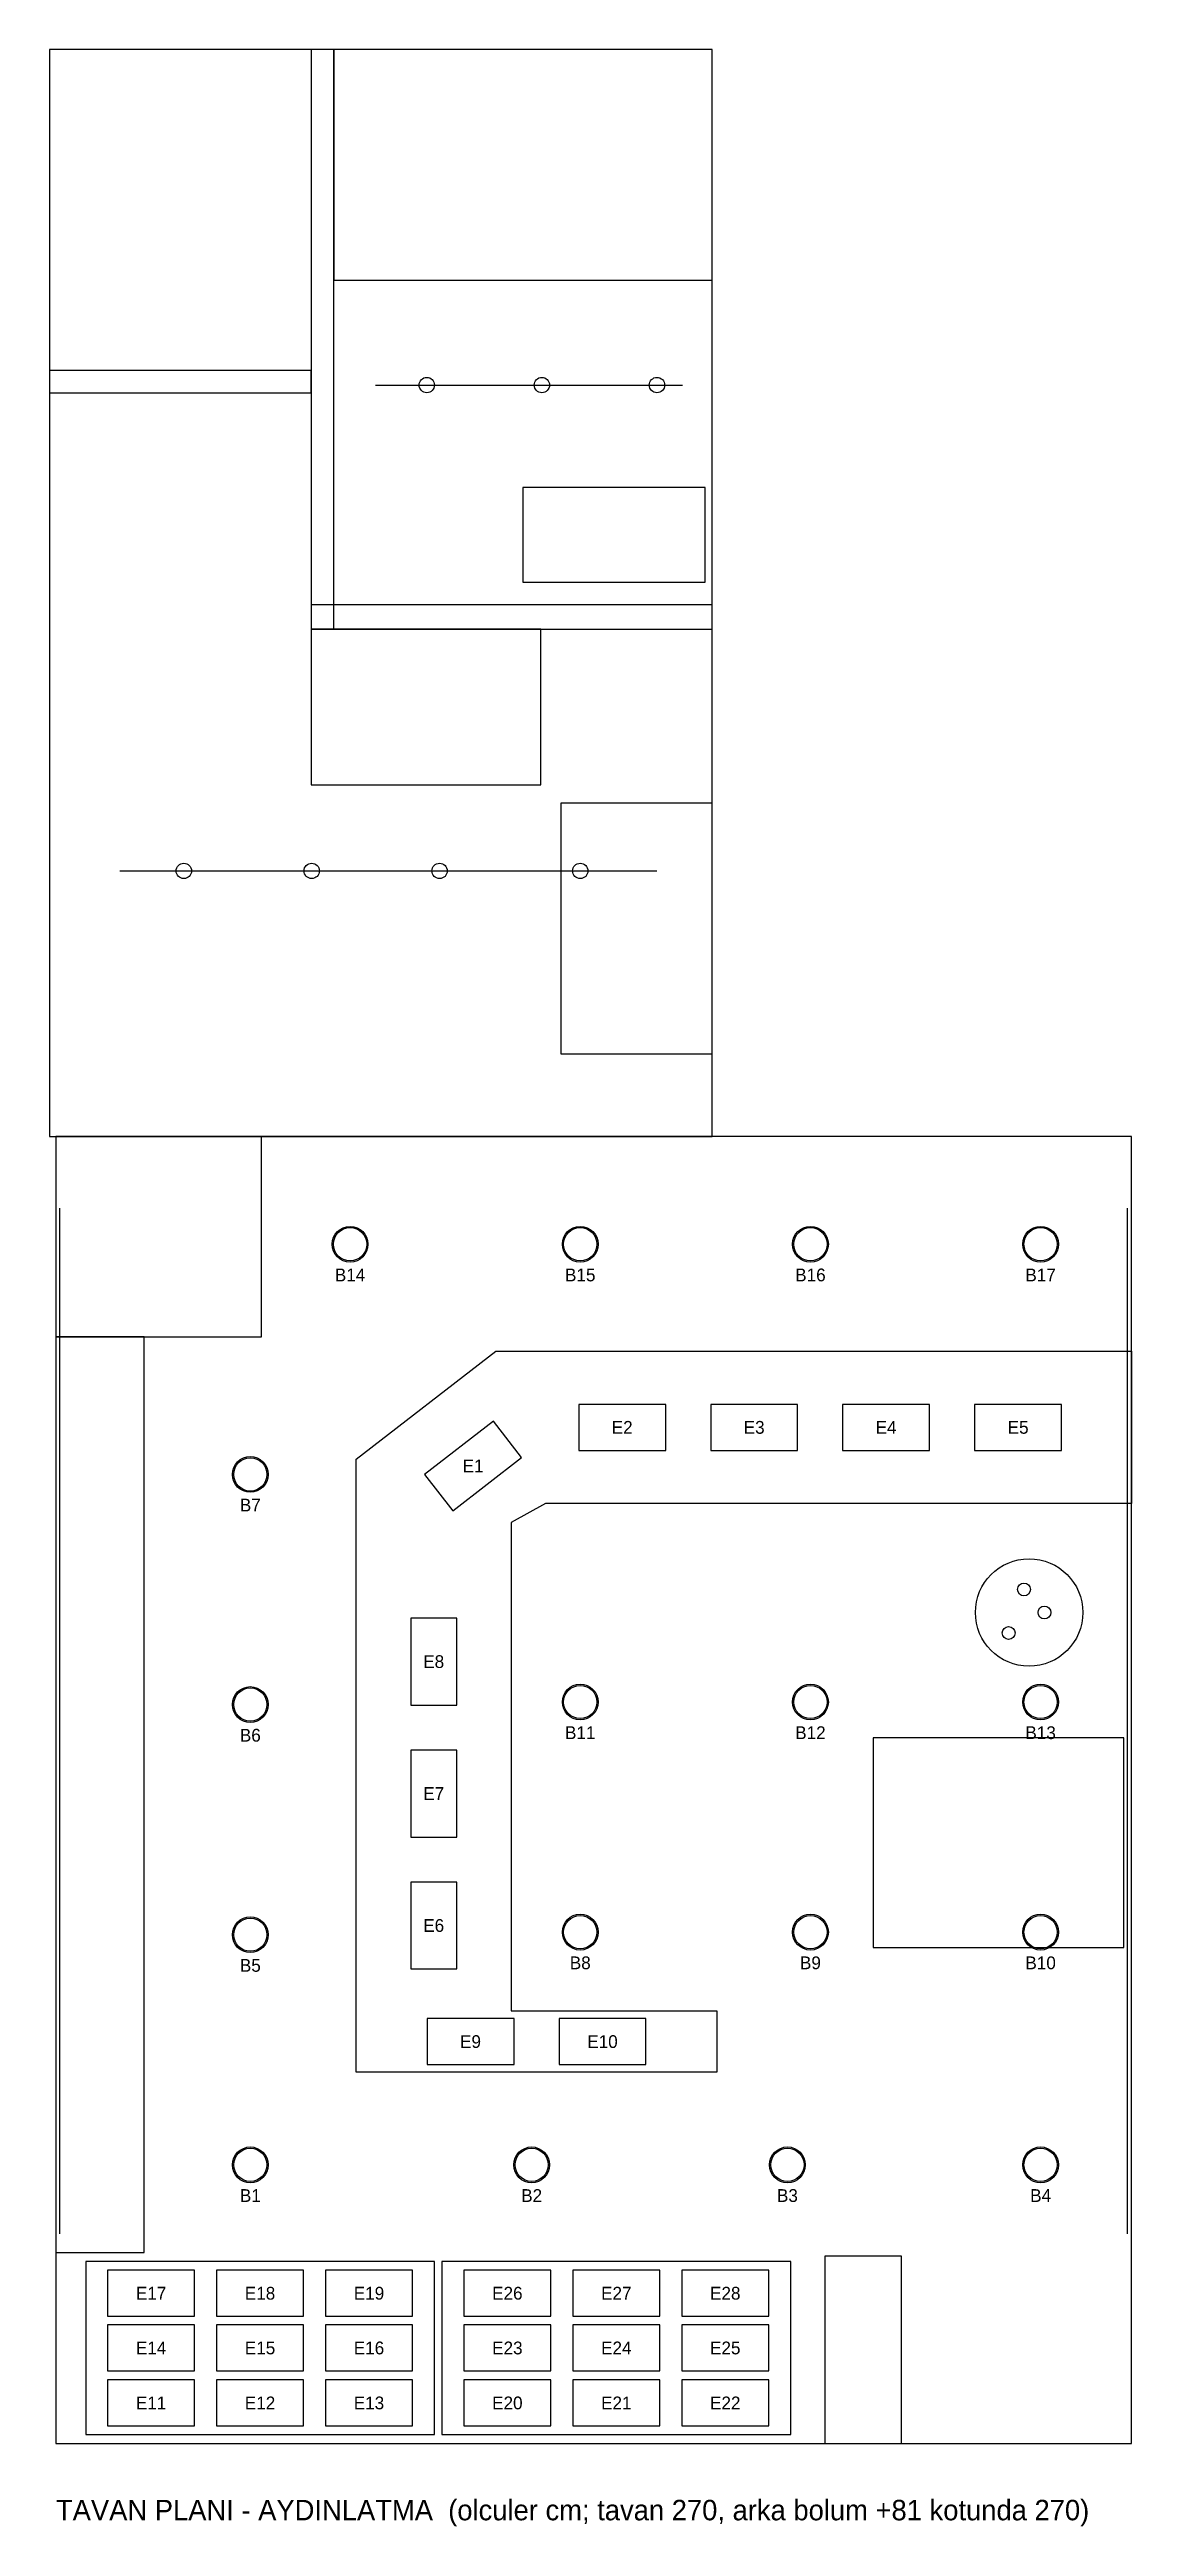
# Model space of a CAD drawing. Header units: centimetres. Extents: x -2 to 421, y -32 to 936.
import ezdxf
from ezdxf.enums import TextEntityAlignment as Align

# ---------------------------------------------------------------- set-up
doc = ezdxf.new("R2010")
doc.units = ezdxf.units.CM
for name, color, linetype in [('BLADE12', 3, 'Continuous'), ('DUVAR', 7, 'Continuous'), ('ETNA26', 1, 'Continuous'), ('MAGNET', 5, 'Continuous'), ('MOBILYA', 8, 'Continuous'), ('PLAIN', 6, 'Continuous'), ('SERIT', 6, 'Continuous'), ('YAZI', 7, 'Continuous')]:
    doc.layers.add(name, color=color, linetype=linetype)

msp = doc.modelspace()

# ---------------------------------------------------------------- linework, layer by layer
at = {"layer": 'BLADE12'}
for centre, radius in [((115, 469), 7), ((115, 469), 6.5), ((205, 469), 7), ((205, 469), 6.5), ((295, 469), 7), ((295, 469), 6.5), ((385, 469), 7), ((385, 469), 6.5), ((76, 379), 7), ((76, 379), 6.5), ((76, 289), 7), ((76, 289), 6.5), ((205, 290), 7), ((205, 290), 6.5), ((295, 290), 7), ((295, 290), 6.5), ((385, 290), 7), ((385, 290), 6.5), ((76, 199), 7), ((76, 199), 6.5), ((205, 200), 7), ((205, 200), 6.5), ((295, 200), 7), ((295, 200), 6.5), ((385, 200), 7), ((385, 200), 6.5), ((76, 109), 7), ((76, 109), 6.5), ((186, 109), 7), ((186, 109), 6.5), ((286, 109), 7), ((286, 109), 6.5), ((385, 109), 7), ((385, 109), 6.5)]:
    msp.add_circle(centre, radius, dxfattribs=at)
at = {"layer": 'DUVAR'}
for points in [[(-2.5, 511.1), (256.6, 511.1), (256.6, 936.2), (-2.5, 936.2)], [(99.8, 709.6), (108.6, 709.6), (108.6, 936.2), (99.8, 936.2)], [(-2.5, 801.9), (99.8, 801.9), (99.8, 810.7), (-2.5, 810.7)], [(99.8, 709.6), (256.6, 709.6), (256.6, 719.1), (99.8, 719.1)], [(0, 0), (420.5, 0), (420.5, 511.1), (0, 511.1)]]:
    msp.add_lwpolyline(points, close=True, dxfattribs=at)
at = {"layer": 'ETNA26'}
for points in [[(155.15, 364.78), (182.05, 385.57), (171.05, 399.82), (144.15, 379.03)], [(204.4, 388.4), (238.4, 388.4), (238.4, 406.4), (204.4, 406.4)], [(256, 388.4), (290, 388.4), (290, 406.4), (256, 406.4)], [(307.6, 388.4), (341.6, 388.4), (341.6, 406.4), (307.6, 406.4)], [(359.2, 388.4), (393.2, 388.4), (393.2, 406.4), (359.2, 406.4)], [(156.7, 288.8), (156.7, 322.8), (138.7, 322.8), (138.7, 288.8)], [(156.7, 237.2), (156.7, 271.2), (138.7, 271.2), (138.7, 237.2)], [(156.7, 185.6), (156.7, 219.6), (138.7, 219.6), (138.7, 185.6)], [(145.1, 148.2), (179.1, 148.2), (179.1, 166.2), (145.1, 166.2)], [(196.7, 148.2), (230.7, 148.2), (230.7, 166.2), (196.7, 166.2)], [(20.2, 49.8), (54.2, 49.8), (54.2, 67.8), (20.2, 67.8)], [(62.8, 49.8), (96.8, 49.8), (96.8, 67.8), (62.8, 67.8)], [(105.4, 49.8), (139.4, 49.8), (139.4, 67.8), (105.4, 67.8)], [(159.5, 49.8), (193.5, 49.8), (193.5, 67.8), (159.5, 67.8)], [(202.1, 49.8), (236.1, 49.8), (236.1, 67.8), (202.1, 67.8)], [(244.7, 49.8), (278.7, 49.8), (278.7, 67.8), (244.7, 67.8)], [(20.2, 28.4), (54.2, 28.4), (54.2, 46.4), (20.2, 46.4)], [(62.8, 28.4), (96.8, 28.4), (96.8, 46.4), (62.8, 46.4)], [(105.4, 28.4), (139.4, 28.4), (139.4, 46.4), (105.4, 46.4)], [(159.5, 28.4), (193.5, 28.4), (193.5, 46.4), (159.5, 46.4)], [(202.1, 28.4), (236.1, 28.4), (236.1, 46.4), (202.1, 46.4)], [(244.7, 28.4), (278.7, 28.4), (278.7, 46.4), (244.7, 46.4)], [(20.2, 6.9), (54.2, 6.9), (54.2, 24.9), (20.2, 24.9)], [(62.8, 6.9), (96.8, 6.9), (96.8, 24.9), (62.8, 24.9)], [(105.4, 6.9), (139.4, 6.9), (139.4, 24.9), (105.4, 24.9)], [(159.5, 6.9), (193.5, 6.9), (193.5, 24.9), (159.5, 24.9)], [(202.1, 6.9), (236.1, 6.9), (236.1, 24.9), (202.1, 24.9)], [(244.7, 6.9), (278.7, 6.9), (278.7, 24.9), (244.7, 24.9)]]:
    msp.add_lwpolyline(points, close=True, dxfattribs=at)
at = {"layer": 'MAGNET'}
for p, q in [((125, 805), (245, 805)), ((25, 615), (235, 615))]:
    msp.add_line(p, q, dxfattribs=at)
for centre in [(145, 805), (190, 805), (235, 805), (50, 615), (100, 615), (150, 615), (205, 615)]:
    msp.add_circle(centre, 3, dxfattribs=at)
at = {"layer": 'MOBILYA'}
for points in [[(108.6, 846), (256.6, 846), (256.6, 936.2), (108.6, 936.2)], [(182.6, 727.9), (253.8, 727.9), (253.8, 764.9), (182.6, 764.9)], [(99.8, 648.6), (189.6, 648.6), (189.6, 709.6), (99.8, 709.6)], [(197.4, 543.5), (256.6, 543.5), (256.6, 641.5), (197.4, 641.5)], [(0, 432.85), (80.37, 432.85), (80.37, 511.1), (0, 511.1)], [(0, 74.73), (34.54, 74.73), (34.54, 432.85), (0, 432.85)], [(117.38, 384.91), (172.01, 427.21), (420.51, 427.21), (420.51, 367.64), (191.4, 367.64), (178, 360.24), (178, 169.19), (258.37, 169.19), (258.37, 145.22), (117.38, 145.22)], [(319.5, 194), (417.5, 194), (417.5, 276), (319.5, 276)], [(11.63, 3.52), (148.04, 3.52), (148.04, 71.2), (11.63, 71.2)], [(150.86, 3.52), (287.28, 3.52), (287.28, 71.2), (150.86, 71.2)], [(300.67, 0), (330.63, 0), (330.63, 73.32), (300.67, 73.32)]]:
    msp.add_lwpolyline(points, close=True, dxfattribs=at)
msp.add_circle((380.5, 325), 21, dxfattribs=at)
at = {"layer": 'PLAIN'}
for centre in [(378.5, 334), (386.5, 325), (372.5, 317)]:
    msp.add_circle(centre, 2.5, dxfattribs=at)
at = {"layer": 'SERIT'}
for p, q in [((1.5, 82), (1.5, 483.1)), ((419, 82), (419, 483.1))]:
    msp.add_line(p, q, dxfattribs=at)

# ---------------------------------------------------------------- texts
at = {"layer": 'YAZI'}
for s, p in [('B14', (115, 457)), ('B15', (205, 457)), ('B16', (295, 457)), ('B17', (385, 457)), ('E2', (221.4, 397.4)), ('E3', (273, 397.4)), ('E4', (324.6, 397.4)), ('E5', (376.2, 397.4)), ('E1', (163.1, 382.3)), ('B7', (76, 367)), ('E8', (147.7, 305.8)), ('B6', (76, 277)), ('B11', (205, 278)), ('B12', (295, 278)), ('B13', (385, 278)), ('E7', (147.7, 254.2)), ('E6', (147.7, 202.6)), ('B5', (76, 187)), ('B8', (205, 188)), ('B9', (295, 188)), ('B10', (385, 188)), ('E9', (162.1, 157.2)), ('E10', (213.7, 157.2)), ('B1', (76, 97)), ('B2', (186, 97)), ('B3', (286, 97)), ('B4', (385, 97)), ('E17', (37.2, 58.8)), ('E18', (79.8, 58.8)), ('E19', (122.4, 58.8)), ('E26', (176.5, 58.8)), ('E27', (219.1, 58.8)), ('E28', (261.7, 58.8)), ('E14', (37.2, 37.4)), ('E15', (79.8, 37.4)), ('E16', (122.4, 37.4)), ('E23', (176.5, 37.4)), ('E24', (219.1, 37.4)), ('E25', (261.7, 37.4)), ('E11', (37.2, 15.9)), ('E12', (79.8, 15.9)), ('E13', (122.4, 15.9)), ('E20', (176.5, 15.9)), ('E21', (219.1, 15.9)), ('E22', (261.7, 15.9))]:
    msp.add_text(s, height=5, dxfattribs=at).set_placement(p, align=Align.MIDDLE_CENTER)
msp.add_text('TAVAN PLANI - AYDINLATMA  (olculer cm; tavan 270, arka bolum +81 kotunda 270)', height=8, dxfattribs=at).set_placement((0, -30))

doc.saveas('drawing.dxf')
